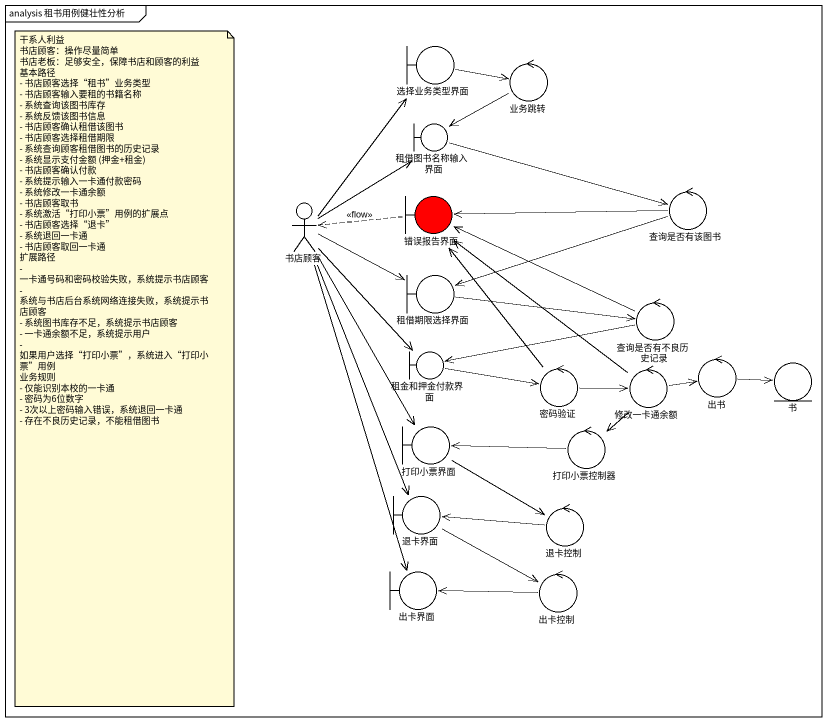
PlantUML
@startuml
mainframe analysis 租书用例健壮性分析
boundary 选择业务类型界面
control 业务跳转
boundary 租借图书名称输入界面
actor 书店顾客
boundary 错误报告界面 #FF0000
control 查询是否有该图书
boundary 租借期限选择界面
control 查询是否有不良历史记录
boundary 租金和押金付款界面
control 出书
entity 书
control 密码验证
control 修改一卡通余额
boundary 打印小票界面
control 打印小票控制器
boundary 退卡界面
control 退卡控制
boundary 出卡界面
control 出卡控制
选择业务类型界面 -right-> 业务跳转
业务跳转 --> 租借图书名称输入界面
租借图书名称输入界面 -right-> 查询是否有该图书
书店顾客 -up-> 选择业务类型界面
书店顾客 -up-> 租借图书名称输入界面
书店顾客 -right-> 租借期限选择界面
书店顾客 --> 租金和押金付款界面
书店顾客 --> 打印小票界面
书店顾客 --> 退卡界面
书店顾客 --> 出卡界面
错误报告界面 .left.> 书店顾客 : <<flow>>
查询是否有该图书 -left-> 错误报告界面
查询是否有该图书 -left-> 租借期限选择界面
租借期限选择界面 -right-> 查询是否有不良历史记录
查询是否有不良历史记录 -left-> 错误报告界面
查询是否有不良历史记录 -left-> 租金和押金付款界面
租金和押金付款界面 -right-> 密码验证
出书 -right-> 书
密码验证 -up-> 错误报告界面
密码验证 -right-> 修改一卡通余额
修改一卡通余额 -up-> 错误报告界面
修改一卡通余额 -right-> 出书
修改一卡通余额 --> 打印小票控制器
打印小票界面 --> 退卡控制
打印小票控制器 -left-> 打印小票界面
退卡界面 -right-> 出卡控制
退卡控制 -left-> 退卡界面
出卡控制 -left-> 出卡界面
note as N1
  干系人利益
  书店顾客：操作尽量简单
  书店老板：足够安全，保障书店和顾客的利益
  基本路径
  - 书店顾客选择“租书”业务类型
  - 书店顾客输入要租的书籍名称
  - 系统查询该图书库存
  - 系统反馈该图书信息
  - 书店顾客确认租借该图书
  - 书店顾客选择租借期限
  - 系统查询顾客租借图书的历史记录
  - 系统显示支付金额 (押金+租金)
  - 书店顾客确认付款
  - 系统提示输入一卡通付款密码
  - 系统修改一卡通余额
  - 书店顾客取书
  - 系统激活“打印小票”用例的扩展点
  - 书店顾客选择“退卡”
  - 系统退回一卡通
  - 书店顾客取回一卡通
  扩展路径
  - 一卡通号码和密码校验失败，系统提示书店顾客
  - 系统与书店后台系统网络连接失败，系统提示书店顾客
  - 系统图书库存不足，系统提示书店顾客
  - 一卡通余额不足，系统提示用户
  - 如果用户选择“打印小票”，系统进入“打印小票”用例
  业务规则
  - 仅能识别本校的一卡通
  - 密码为6位数字
  - 3次以上密码输入错误，系统退回一卡通
  - 存在不良历史记录，不能租借图书
end note
@enduml
